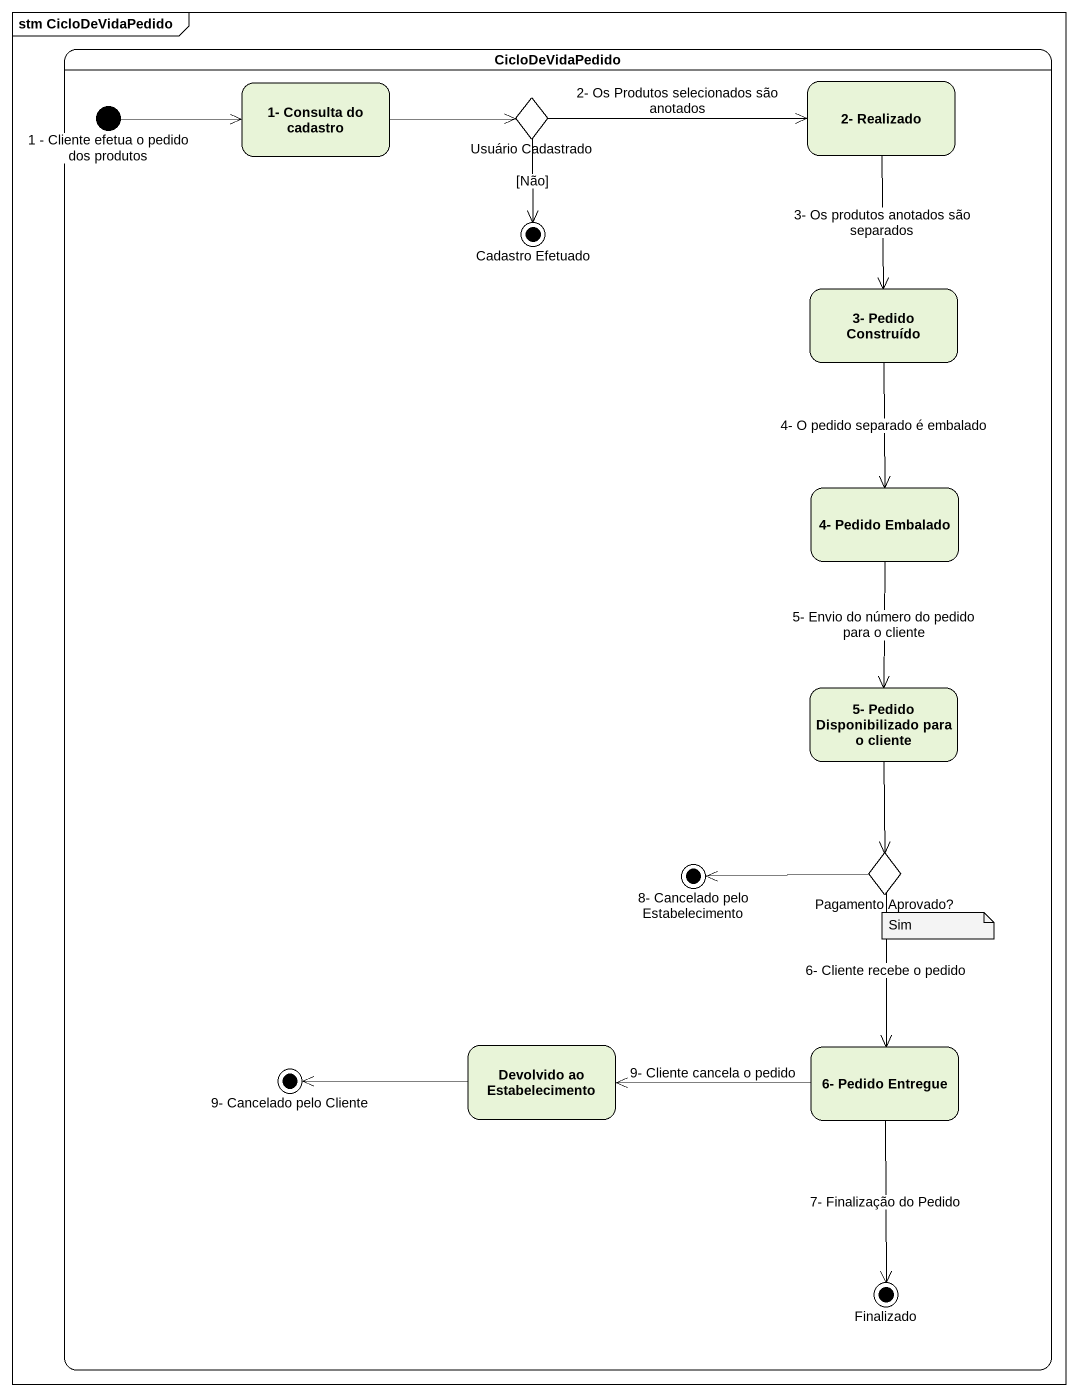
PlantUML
@startuml
mainframe stm CicloDeVidaPedido
hide empty description
state CicloDeVidaPedido {
  state "1 - Cliente efetua o pedido dos produtos" as i1_Cliente_efetua_o_pedido <<start>>
  state "1- Consulta do cadastro" as s1_Consulta_do_cadastro
  state "Usuário Cadastrado" as Usuário_Cadastrado <<choice>>
  state "2- Realizado" as s2_Realizado
  state "Cadastro Efetuado" as Cadastro_Efetuado <<end>>
  state "3- Pedido Construído" as s3_Pedido_Construído
  state "4- Pedido Embalado" as s4_Pedido_Embalado
  state "5- Pedido Disponibilizado para o cliente" as s5_Pedido_Disponibilizado
  state "8- Cancelado pelo Estabelecimento" as f8_Cancelado_pelo <<end>>
  state "Pagamento Aprovado?" as Pagamento_Aprovado <<choice>>
  state "Devolvido ao Estabelecimento" as Devolvido_ao_Estabelecimento
  state "6- Pedido Entregue" as s6_Pedido_Entregue
  state "9- Cancelado pelo Cliente" as f9_Cancelado_pelo_Cliente <<end>>
  state Finalizado <<end>>
}
i1_Cliente_efetua_o_pedido -right-> s1_Consulta_do_cadastro
s1_Consulta_do_cadastro -right-> Usuário_Cadastrado
Usuário_Cadastrado -right-> s2_Realizado : 2- Os Produtos selecionados são anotados
Usuário_Cadastrado --> Cadastro_Efetuado : [Não]
s2_Realizado --> s3_Pedido_Construído : 3- Os produtos anotados são separados
s3_Pedido_Construído --> s4_Pedido_Embalado : 4- O pedido separado é embalado
s4_Pedido_Embalado --> s5_Pedido_Disponibilizado : 5- Envio do número do pedido para o cliente
s5_Pedido_Disponibilizado --> Pagamento_Aprovado
Pagamento_Aprovado -left-> f8_Cancelado_pelo
Pagamento_Aprovado --> s6_Pedido_Entregue : 6- Cliente recebe o pedido
Devolvido_ao_Estabelecimento -left-> f9_Cancelado_pelo_Cliente
s6_Pedido_Entregue -left-> Devolvido_ao_Estabelecimento : 9- Cliente cancela o pedido
s6_Pedido_Entregue --> Finalizado : 7- Finalização do Pedido
note as N1
  Sim
end note
@enduml
